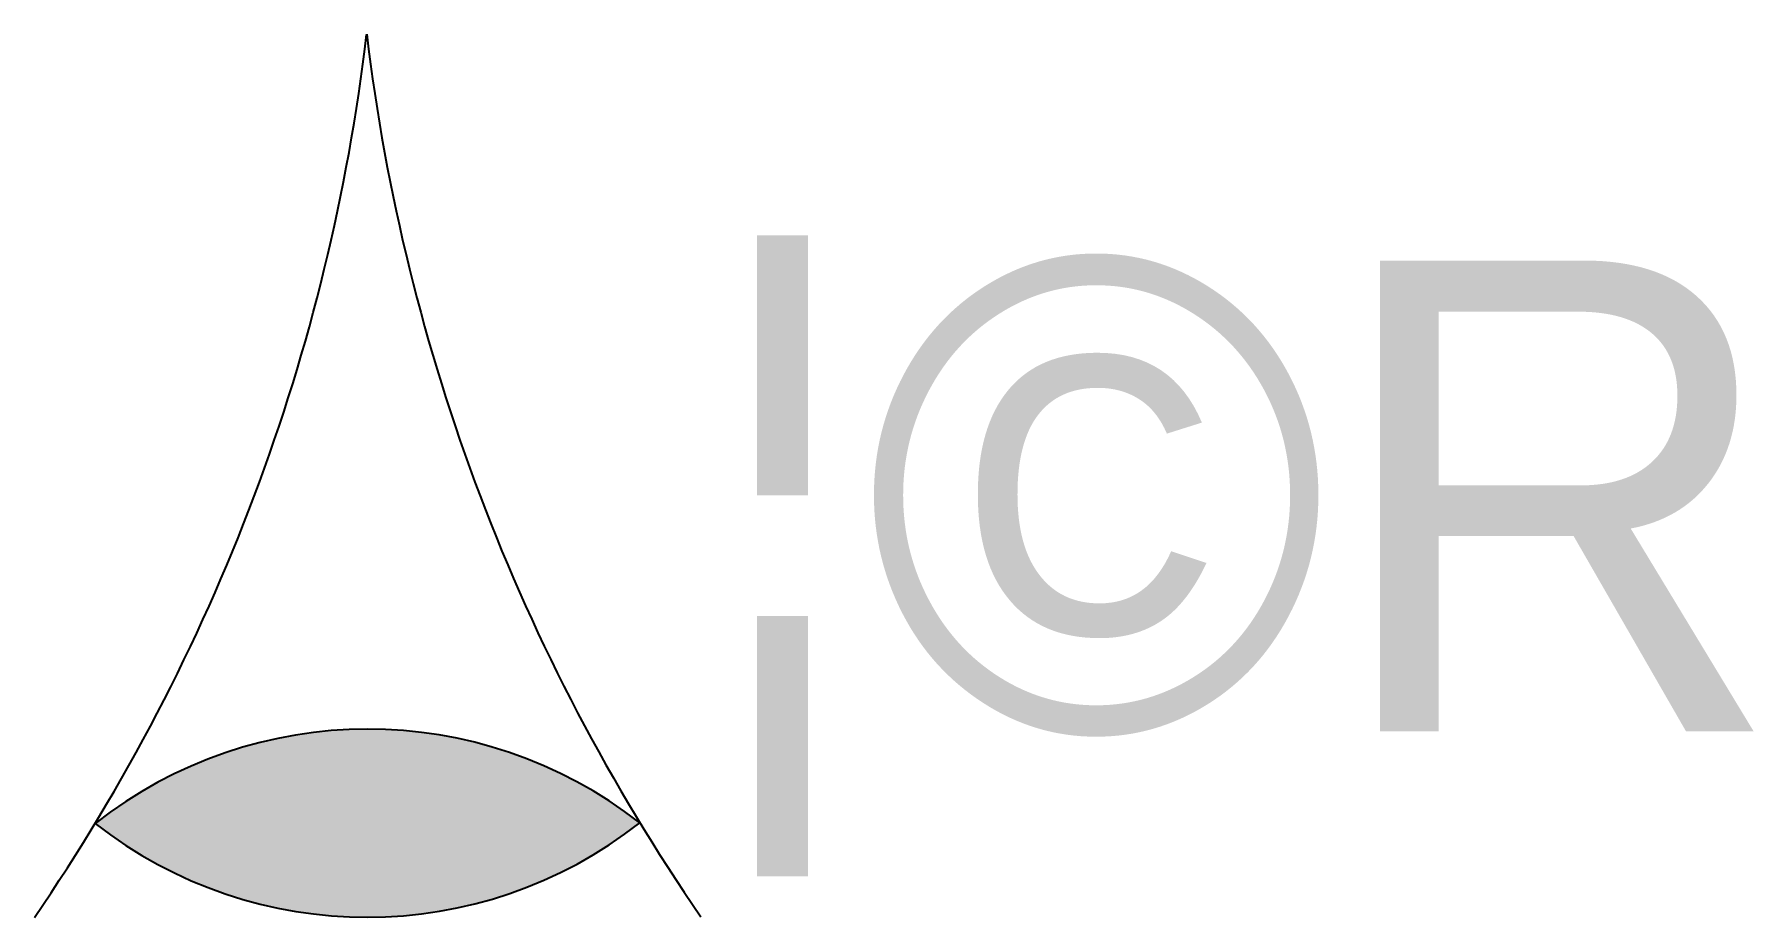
# Model space of a CAD drawing. Header units: metres. Extents: x -0.28 to 1.18, y -1.75 to 1.75.
# Drawn here: x -0.284 to 1.177, y 1.002 to 1.752 of the extents above.
import ezdxf
from ezdxf.enums import TextEntityAlignment as Align

# ---------------------------------------------------------------- set-up
doc = ezdxf.new("R2010")
doc.units = ezdxf.units.M
doc.styles.add('ISOPLUS', font='isoplus.shx')

msp = doc.modelspace()

# ---------------------------------------------------------------- hatches: boundary and pattern name
at = {"linetype": 'Continuous'}
h = msp.add_hatch(color=256, dxfattribs=at)
h.dxf.hatch_style = 1
edge = h.paths.add_edge_path()
edge.add_arc((-0.0009, 0.7873), 0.375, 411.9612, 488.1626)
edge.add_arc((-0.0015, 1.3775), 0.375, 231.9612, 308.1626)

# ---------------------------------------------------------------- linework, layer by layer
for centre, radius, start, end in [((-1.6608, 1.9485, 0), 1.6704, 325.4945, 353.2627), ((1.6566, 1.9521, 0), 1.6704, 186.8611, 214.6293), ((-0.0009, 0.7873, 0), 0.375, 51.9612, 128.1626), ((-0.0015, 1.3775, 0), 0.375, 231.9612, 308.1626)]:
    msp.add_arc(centre, radius, start, end, dxfattribs=at)

# ---------------------------------------------------------------- texts
at = {"linetype": 'Continuous', "style": 'ISOPLUS'}
msp.add_text('¦©R', height=0.4, dxfattribs=at).set_placement((0.2821, 1.3604, 0), align=Align.MIDDLE_LEFT)

doc.saveas('drawing.dxf')
